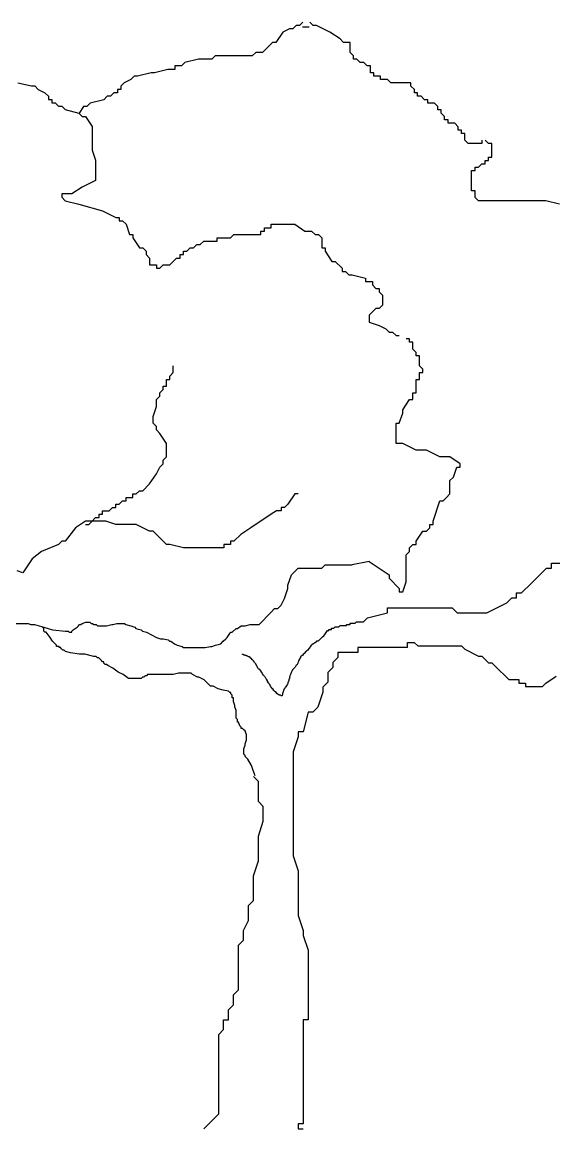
# Model space of a CAD drawing. Extents: x -74 to 94, y -49 to 40.
# Drawn here: x -48.129 to -46.968, y -28.124 to -25.705 of the extents above; entities that cross this region are included whole.
import ezdxf

# ---------------------------------------------------------------- set-up
doc = ezdxf.new("R2010")
doc.units = 0
doc.header["$LTSCALE"] = 100
doc.header["$MEASUREMENT"] = 0
doc.layers.add('P-ARVORE', color=2, linetype='CONTINUOUS')

# ---------------------------------------------------------------- blocks, each defined once
blk = doc.blocks.new('P-1053')
at = {"layer": 'P-ARVORE'}
for p, q in [((1.5849, 4.7906), (1.5553, 4.7464)), ((1.6145, 4.8054), (1.5849, 4.7906)), ((1.6293, 4.8054), (1.6145, 4.8054)), ((1.6437, 4.82), (1.6293, 4.8054)), ((1.6585, 4.82), (1.6437, 4.82)), ((1.6733, 4.8348), (1.6585, 4.82)), ((1.7007, 4.8131), (1.6711, 4.8131)), ((1.7176, 4.82), (1.7028, 4.8348)), ((1.7324, 4.82), (1.7176, 4.82)), ((1.7912, 4.7906), (1.7324, 4.82)), ((1.8356, 4.7612), (1.7912, 4.7906)), ((1.5405, 4.7464), (1.5261, 4.7316)), ((1.5553, 4.7464), (1.5405, 4.7464)), ((1.85, 4.7464), (1.8356, 4.7612)), ((1.8796, 4.7464), (1.85, 4.7464)), ((1.8796, 4.7022), (1.8796, 4.7464)), ((1.4669, 4.7022), (1.4521, 4.6873)), ((1.4965, 4.7022), (1.4669, 4.7022)), ((1.5113, 4.717), (1.4965, 4.7022)), ((1.5261, 4.7316), (1.5113, 4.717)), ((1.8944, 4.6873), (1.8796, 4.7022)), ((1.1575, 4.6579), (1.1427, 4.6434)), ((1.2166, 4.6728), (1.1575, 4.6579)), ((1.2754, 4.6728), (1.2166, 4.6728)), ((1.2902, 4.6873), (1.2754, 4.6728)), ((1.4521, 4.6873), (1.2902, 4.6873)), ((1.8944, 4.6728), (1.8944, 4.6873)), ((1.9091, 4.6728), (1.8944, 4.6728)), ((1.9239, 4.6579), (1.9091, 4.6728)), ((1.9387, 4.6579), (1.9239, 4.6579)), ((1.9535, 4.6434), (1.9387, 4.6579)), ((0.9364, 4.5992), (0.9216, 4.5843)), ((0.9512, 4.5992), (0.9364, 4.5992)), ((1.0103, 4.6137), (0.9512, 4.5992)), ((1.0247, 4.6137), (1.0103, 4.6137)), ((1.0839, 4.6285), (1.0247, 4.6137)), ((1.1135, 4.6285), (1.0839, 4.6285)), ((1.1135, 4.6434), (1.1135, 4.6285)), ((1.1427, 4.6434), (1.1135, 4.6434)), ((1.9679, 4.6434), (1.9535, 4.6434)), ((1.9679, 4.6137), (1.9679, 4.6434)), ((1.9827, 4.6137), (1.9679, 4.6137)), ((1.9827, 4.5992), (1.9827, 4.6137)), ((2.0123, 4.5992), (1.9827, 4.5992)), ((2.0123, 4.5843), (2.0123, 4.5992)), ((0.4289, 4.5703), (0.4881, 4.5558)), ((0.4881, 4.5558), (0.5029, 4.5558)), ((0.5029, 4.5558), (0.5177, 4.5409)), ((0.8924, 4.5695), (0.8776, 4.5549)), ((0.8776, 4.5549), (0.8776, 4.5401)), ((0.9216, 4.5843), (0.8924, 4.5695)), ((2.0419, 4.5843), (2.0123, 4.5843)), ((2.0567, 4.5695), (2.0419, 4.5843)), ((2.145, 4.5695), (2.0567, 4.5695)), ((2.145, 4.5549), (2.145, 4.5695)), ((2.1598, 4.5401), (2.145, 4.5549)), ((0.5177, 4.5409), (0.5469, 4.5261)), ((0.5469, 4.5261), (0.5617, 4.5115)), ((0.5617, 4.5115), (0.5617, 4.4967)), ((0.8184, 4.5107), (0.804, 4.4959)), ((0.8332, 4.5107), (0.8184, 4.5107)), ((0.848, 4.5253), (0.8332, 4.5107)), ((0.8628, 4.5253), (0.848, 4.5253)), ((0.8628, 4.5401), (0.8628, 4.5253)), ((0.8776, 4.5401), (0.8628, 4.5401)), ((2.1598, 4.5253), (2.1598, 4.5401)), ((2.1742, 4.5253), (2.1598, 4.5253)), ((2.1742, 4.5107), (2.1742, 4.5253)), ((2.189, 4.5107), (2.1742, 4.5107)), ((2.2038, 4.4959), (2.189, 4.5107)), ((0.5617, 4.4967), (0.5765, 4.4967)), ((0.5765, 4.4967), (0.5765, 4.4819)), ((0.5765, 4.4819), (0.5913, 4.4819)), ((0.5913, 4.4819), (0.606, 4.4673)), ((0.606, 4.4673), (0.6208, 4.4673)), ((0.6208, 4.4673), (0.6352, 4.4525)), ((0.6352, 4.4525), (0.6944, 4.4376)), ((0.7153, 4.4665), (0.6955, 4.4366)), ((0.7301, 4.4665), (0.7153, 4.4665)), ((0.7448, 4.481), (0.7301, 4.4665)), ((0.804, 4.4959), (0.7448, 4.481)), ((2.2186, 4.4959), (2.2038, 4.4959)), ((2.2186, 4.481), (2.2186, 4.4959)), ((2.2482, 4.481), (2.2186, 4.481)), ((2.263, 4.4665), (2.2482, 4.481)), ((2.263, 4.4517), (2.263, 4.4665)), ((2.2774, 4.4517), (2.263, 4.4517)), ((2.2774, 4.4368), (2.2774, 4.4517)), ((0.6944, 4.4376), (0.7092, 4.4231)), ((0.7092, 4.4231), (0.724, 4.4231)), ((0.724, 4.4231), (0.7532, 4.3789)), ((2.2922, 4.4223), (2.2774, 4.4368)), ((2.2922, 4.4074), (2.2922, 4.4223)), ((2.307, 4.4074), (2.2922, 4.4074)), ((2.307, 4.3926), (2.307, 4.4074)), ((0.7532, 4.3789), (0.7532, 4.2756)), ((2.3366, 4.3926), (2.307, 4.3926)), ((2.3514, 4.378), (2.3366, 4.3926)), ((2.3514, 4.3632), (2.3514, 4.378)), ((2.3661, 4.3632), (2.3514, 4.3632)), ((2.3661, 4.3484), (2.3661, 4.3632)), ((2.3806, 4.3484), (2.3661, 4.3484)), ((2.3806, 4.319), (2.3806, 4.3484)), ((2.3953, 4.3044), (2.3806, 4.319)), ((2.4545, 4.319), (2.4545, 4.3044)), ((2.4837, 4.3044), (2.4693, 4.319)), ((0.7532, 4.2756), (0.768, 4.2314)), ((2.4545, 4.3044), (2.3953, 4.3044)), ((2.4985, 4.3044), (2.4837, 4.3044)), ((2.4985, 4.2454), (2.4985, 4.3044)), ((0.768, 4.2314), (0.768, 4.1429)), ((2.4397, 4.2012), (2.4545, 4.216)), ((2.4545, 4.216), (2.4693, 4.216)), ((2.4693, 4.2305), (2.4837, 4.2305)), ((2.4693, 4.216), (2.4693, 4.2305)), ((2.4837, 4.2454), (2.4985, 4.2454)), ((2.4837, 4.2305), (2.4837, 4.2454)), ((2.4101, 4.1863), (2.4249, 4.1863)), ((2.4101, 4.0979), (2.4101, 4.1863)), ((2.4249, 4.2012), (2.4397, 4.2012)), ((2.4249, 4.1863), (2.4249, 4.2012)), ((0.7092, 4.1135), (0.6648, 4.0841)), ((0.768, 4.1429), (0.7092, 4.1135)), ((0.6648, 4.0841), (0.6208, 4.0841)), ((0.6208, 4.0841), (0.6208, 4.0693)), ((0.6208, 4.0693), (0.6352, 4.0545)), ((2.4249, 4.0979), (2.4101, 4.0979)), ((2.4249, 4.0685), (2.4249, 4.0979)), ((2.4397, 4.0537), (2.4249, 4.0685)), ((0.6352, 4.0545), (0.6944, 4.0399)), ((0.6944, 4.0399), (0.7976, 4.0103)), ((2.7344, 4.0537), (2.4397, 4.0537)), ((2.7932, 4.0391), (2.7344, 4.0537)), ((0.7976, 4.0103), (0.8563, 3.9809)), ((0.8563, 3.9809), (0.8711, 3.9809)), ((0.8711, 3.9809), (0.8711, 3.966)), ((0.8711, 3.966), (0.8859, 3.966)), ((0.8859, 3.966), (0.9007, 3.9515)), ((0.9007, 3.9515), (0.9155, 3.9073)), ((1.4901, 3.9073), (1.4901, 3.9218)), ((1.4901, 3.9218), (1.5049, 3.9218)), ((1.5049, 3.9218), (1.5049, 3.9366)), ((1.5049, 3.9366), (1.5344, 3.9366)), ((1.5344, 3.9366), (1.5344, 3.9515)), ((1.5344, 3.9515), (1.6376, 3.9515)), ((1.6376, 3.9515), (1.6816, 3.9218)), ((1.6816, 3.9218), (1.7112, 3.9218)), ((1.7112, 3.9218), (1.726, 3.9073)), ((0.9155, 3.9073), (0.9303, 3.9073)), ((0.9303, 3.9073), (0.9303, 3.8924)), ((0.9303, 3.8924), (0.9595, 3.8482)), ((1.225, 3.863), (1.2398, 3.8779)), ((1.2398, 3.8779), (1.2986, 3.8779)), ((1.2986, 3.8779), (1.2986, 3.8924)), ((1.2986, 3.8924), (1.3577, 3.8924)), ((1.3577, 3.8924), (1.3721, 3.9073)), ((1.3721, 3.9073), (1.4901, 3.9073)), ((1.726, 3.9073), (1.7408, 3.9073)), ((1.7408, 3.9073), (1.7555, 3.8924)), ((1.7555, 3.8924), (1.7555, 3.8482)), ((0.9595, 3.8482), (0.9743, 3.8482)), ((0.9743, 3.8482), (0.9891, 3.8336)), ((0.9891, 3.8336), (0.9891, 3.8188)), ((1.1514, 3.8188), (1.1514, 3.8336)), ((1.1514, 3.8336), (1.1658, 3.8336)), ((1.1658, 3.8336), (1.1806, 3.8482)), ((1.1806, 3.8482), (1.1954, 3.8482)), ((1.1954, 3.8482), (1.2102, 3.863)), ((1.2102, 3.863), (1.225, 3.863)), ((1.7555, 3.8482), (1.7703, 3.8482)), ((1.7703, 3.8482), (1.7703, 3.8336)), ((1.7703, 3.8336), (1.7995, 3.7894)), ((0.9891, 3.8188), (1.0039, 3.804)), ((1.0039, 3.804), (1.0039, 3.7746)), ((1.0039, 3.7746), (1.0335, 3.7746)), ((1.0335, 3.7746), (1.0335, 3.7598)), ((1.0482, 3.7598), (1.0627, 3.7746)), ((1.0627, 3.7746), (1.0922, 3.7746)), ((1.0922, 3.7746), (1.107, 3.7894)), ((1.107, 3.7894), (1.1218, 3.804)), ((1.1218, 3.804), (1.1366, 3.804)), ((1.1366, 3.804), (1.1366, 3.8188)), ((1.1366, 3.8188), (1.1514, 3.8188)), ((1.7995, 3.7894), (1.8143, 3.7894)), ((1.8143, 3.7894), (1.8439, 3.7598)), ((1.0335, 3.7598), (1.0482, 3.7598)), ((1.8439, 3.7598), (1.8439, 3.7452)), ((1.8439, 3.7452), (1.8587, 3.7452)), ((1.8587, 3.7452), (1.8735, 3.7304)), ((1.8735, 3.7304), (1.8879, 3.7304)), ((1.8879, 3.7304), (1.9471, 3.7155)), ((1.9471, 3.7155), (1.9471, 3.701)), ((1.9471, 3.701), (1.9767, 3.701)), ((1.9767, 3.701), (1.9767, 3.6861)), ((1.9767, 3.6861), (1.9911, 3.6713)), ((1.9911, 3.6713), (2.0059, 3.6713)), ((2.0059, 3.6713), (2.0059, 3.6567)), ((2.0059, 3.6567), (2.0206, 3.6419)), ((2.0206, 3.6419), (2.0206, 3.5977)), ((1.9911, 3.5829), (1.9767, 3.5683)), ((2.0059, 3.5829), (1.9911, 3.5829)), ((2.0206, 3.5977), (2.0059, 3.5829)), ((1.9767, 3.5683), (1.9619, 3.5535)), ((1.9619, 3.5535), (1.9619, 3.5241)), ((1.9619, 3.5241), (2.0059, 3.5092)), ((2.0059, 3.5092), (2.0354, 3.4947)), ((2.0354, 3.4947), (2.0502, 3.4799)), ((2.0502, 3.4799), (2.065, 3.4799)), ((2.065, 3.4799), (2.0798, 3.465)), ((2.0798, 3.465), (2.0942, 3.465)), ((2.1386, 3.4505), (2.1238, 3.4505)), ((2.1386, 3.4356), (2.1386, 3.4505)), ((2.1534, 3.4356), (2.1386, 3.4356)), ((2.1534, 3.4062), (2.1534, 3.4356)), ((2.1682, 3.3914), (2.1534, 3.4062)), ((2.1682, 3.3766), (2.1682, 3.3914)), ((2.183, 3.3766), (2.1682, 3.3766)), ((2.183, 3.3324), (2.183, 3.3766)), ((1.0922, 3.2881), (1.107, 3.303)), ((1.107, 3.303), (1.107, 3.3324)), ((2.1974, 3.3178), (2.183, 3.3324)), ((2.183, 3.2736), (2.183, 3.303)), ((2.183, 3.303), (2.1974, 3.303)), ((2.1974, 3.303), (2.1974, 3.3178)), ((1.0627, 3.2294), (1.0627, 3.2439)), ((1.0627, 3.2439), (1.0774, 3.2439)), ((1.0774, 3.2439), (1.0774, 3.2736)), ((1.0774, 3.2736), (1.0922, 3.2736)), ((1.0922, 3.2736), (1.0922, 3.2881)), ((2.1682, 3.2145), (2.1682, 3.2736)), ((2.1682, 3.2736), (2.183, 3.2736)), ((1.0335, 3.1851), (1.0482, 3.1997)), ((1.0482, 3.2145), (1.0627, 3.2294)), ((1.0482, 3.1997), (1.0482, 3.2145)), ((2.1534, 3.1851), (2.1534, 3.2145)), ((2.1534, 3.2145), (2.1682, 3.2145)), ((1.0187, 3.1115), (1.0335, 3.1557)), ((1.0335, 3.1557), (1.0335, 3.1851)), ((2.109, 3.1409), (2.1386, 3.1851)), ((2.1386, 3.1851), (2.1534, 3.1851)), ((1.0187, 3.0819), (1.0187, 3.1115)), ((2.0942, 3.0819), (2.109, 3.1261)), ((2.109, 3.1261), (2.109, 3.1409)), ((1.0335, 3.0673), (1.0187, 3.0819)), ((1.0335, 3.0525), (1.0335, 3.0673)), ((1.0482, 3.0376), (1.0335, 3.0525)), ((2.0798, 2.9934), (2.0798, 3.0819)), ((2.0798, 3.0819), (2.0942, 3.0819)), ((1.0774, 2.9934), (1.0482, 3.0376)), ((1.0774, 2.9346), (1.0774, 2.9934)), ((2.109, 2.9934), (2.0798, 2.9934)), ((2.1682, 2.964), (2.109, 2.9934)), ((2.2122, 2.964), (2.1682, 2.964)), ((2.2713, 2.9346), (2.2122, 2.964)), ((1.0482, 2.8904), (1.0627, 2.905)), ((1.0627, 2.9198), (1.0774, 2.9346)), ((1.0627, 2.905), (1.0627, 2.9198)), ((2.3153, 2.9346), (2.2713, 2.9346)), ((2.3597, 2.905), (2.3153, 2.9346)), ((2.3597, 2.8904), (2.3597, 2.905)), ((1.0039, 2.8168), (1.0335, 2.8607)), ((1.0335, 2.8607), (1.0482, 2.8904)), ((2.3301, 2.8462), (2.3449, 2.8904)), ((2.3449, 2.8904), (2.3597, 2.8904)), ((0.9743, 2.7871), (1.0039, 2.8168)), ((2.3153, 2.8313), (2.3301, 2.8462)), ((2.3153, 2.7726), (2.3153, 2.8313)), ((0.9007, 2.7429), (0.9007, 2.7577)), ((0.9007, 2.7577), (0.9303, 2.7577)), ((0.9303, 2.7577), (0.9303, 2.7726)), ((0.9303, 2.7726), (0.9447, 2.7726)), ((0.9447, 2.7726), (0.9595, 2.7871)), ((0.9595, 2.7871), (0.9743, 2.7871)), ((1.6376, 2.7726), (1.608, 2.7283)), ((1.6524, 2.7726), (1.6376, 2.7726)), ((2.2861, 2.7429), (2.3005, 2.7577)), ((2.3005, 2.7577), (2.3153, 2.7726)), ((0.8271, 2.6987), (0.8416, 2.7135)), ((0.8416, 2.7135), (0.8563, 2.7135)), ((0.8563, 2.7135), (0.8563, 2.7283)), ((0.8563, 2.7283), (0.8711, 2.7283)), ((0.8711, 2.7283), (0.8859, 2.7429)), ((0.8859, 2.7429), (0.9007, 2.7429)), ((1.5932, 2.7135), (1.5784, 2.7135)), ((1.5784, 2.7135), (1.5784, 2.6987)), ((1.608, 2.7283), (1.5932, 2.7135)), ((2.2417, 2.6545), (2.2713, 2.7429)), ((2.2713, 2.7429), (2.2861, 2.7429)), ((0.7532, 2.6545), (0.768, 2.6693)), ((0.768, 2.6693), (0.7828, 2.6693)), ((0.7828, 2.6693), (0.7828, 2.6841)), ((0.7828, 2.6841), (0.7976, 2.6841)), ((0.7976, 2.6841), (0.7976, 2.6987)), ((0.7976, 2.6987), (0.8271, 2.6987)), ((1.5344, 2.6841), (1.4461, 2.6251)), ((1.5573, 2.6987), (1.5344, 2.6841)), ((1.5784, 2.6987), (1.5573, 2.6987)), ((0.6796, 2.6251), (0.6352, 2.566)), ((0.724, 2.6545), (0.6796, 2.6251)), ((0.8124, 2.6545), (0.724, 2.6545)), ((0.724, 2.6399), (0.7384, 2.6399)), ((0.7384, 2.6399), (0.7532, 2.6545)), ((0.8563, 2.6399), (0.8124, 2.6545)), ((0.9447, 2.6399), (0.8563, 2.6399)), ((1.0039, 2.6102), (0.9447, 2.6399)), ((1.4461, 2.6251), (1.4017, 2.5957)), ((2.2122, 2.6102), (2.227, 2.6251)), ((2.227, 2.6251), (2.227, 2.6399)), ((2.227, 2.6399), (2.2417, 2.6399)), ((2.2417, 2.6399), (2.2417, 2.6545)), ((0.6208, 2.566), (0.606, 2.5515)), ((0.6352, 2.566), (0.6208, 2.566)), ((1.0187, 2.6102), (1.0039, 2.6102)), ((1.0627, 2.566), (1.0187, 2.6102)), ((1.0774, 2.5515), (1.0627, 2.566)), ((1.3721, 2.566), (1.3577, 2.566)), ((1.3577, 2.566), (1.3577, 2.5515)), ((1.4017, 2.5957), (1.3721, 2.566)), ((2.1682, 2.566), (2.1974, 2.6102)), ((2.1682, 2.5515), (2.1682, 2.566)), ((2.1974, 2.6102), (2.2122, 2.6102)), ((0.5321, 2.5218), (0.4911, 2.4899)), ((0.606, 2.5515), (0.5321, 2.5218)), ((1.0922, 2.5515), (1.0774, 2.5515)), ((1.1514, 2.5366), (1.0922, 2.5515)), ((1.3281, 2.5366), (1.1514, 2.5366)), ((1.3577, 2.5515), (1.3281, 2.5515)), ((1.3281, 2.5515), (1.3281, 2.5366)), ((2.1238, 2.5072), (2.1386, 2.5218)), ((2.1386, 2.5366), (2.1534, 2.5515)), ((2.1386, 2.5218), (2.1386, 2.5366)), ((2.1534, 2.5515), (2.1682, 2.5515)), ((0.4911, 2.4899), (0.4504, 2.4274)), ((1.9619, 2.4776), (1.8879, 2.463)), ((1.9619, 2.4776), (2.0502, 2.4188)), ((2.1238, 2.3894), (2.1238, 2.5072)), ((2.7583, 2.4485), (2.7583, 2.4702)), ((2.7583, 2.4702), (2.8015, 2.4702)), ((0.4504, 2.4274), (0.4254, 2.4367)), ((1.608, 2.3747), (1.6227, 2.4188)), ((1.6227, 2.4188), (1.6521, 2.4483)), ((1.6521, 2.4483), (1.7554, 2.4483)), ((1.7554, 2.4483), (1.7701, 2.463)), ((1.7701, 2.463), (1.8879, 2.463)), ((2.0502, 2.4188), (2.0502, 2.404)), ((2.6714, 2.3834), (2.7367, 2.4485)), ((2.7367, 2.4485), (2.7583, 2.4485)), ((1.608, 2.36), (1.608, 2.3747)), ((2.0502, 2.404), (2.0942, 2.3597)), ((2.109, 2.3452), (2.1238, 2.3894)), ((2.6282, 2.34), (2.6714, 2.3834)), ((1.5933, 2.3158), (1.608, 2.36)), ((2.0942, 2.3597), (2.0942, 2.3452)), ((2.0942, 2.3452), (2.109, 2.3452)), ((2.6066, 2.3183), (2.6066, 2.34)), ((2.6066, 2.34), (2.6282, 2.34)), ((1.5637, 2.2715), (1.5784, 2.2863)), ((1.5784, 2.2863), (1.5933, 2.3158)), ((2.0426, 2.2532), (2.0426, 2.2749)), ((2.0426, 2.2749), (2.3244, 2.2749)), ((2.3244, 2.2749), (2.3464, 2.2532)), ((2.4765, 2.2532), (2.563, 2.2966)), ((2.563, 2.2966), (2.585, 2.3183)), ((2.585, 2.3183), (2.6066, 2.3183)), ((1.5343, 2.2568), (1.4821, 2.2018)), ((1.5343, 2.2568), (1.549, 2.2715)), ((1.549, 2.2715), (1.5637, 2.2715)), ((1.9383, 2.2142), (1.9558, 2.2317)), ((1.9558, 2.2317), (2.0426, 2.2532)), ((2.3464, 2.2532), (2.4765, 2.2532)), ((0.3956, 2.2073), (0.4741, 2.2073)), ((0.4741, 2.2073), (0.4851, 2.2018)), ((0.4851, 2.2018), (0.5017, 2.2018)), ((0.5017, 2.2018), (0.5412, 2.1905)), ((0.5412, 2.1848), (0.5333, 2.1928)), ((0.5412, 2.1905), (0.5803, 2.1793)), ((0.5412, 2.1738), (0.5412, 2.1848)), ((0.5803, 2.1793), (0.6364, 2.1738)), ((0.6644, 2.1738), (0.6701, 2.1793)), ((0.6701, 2.1793), (0.6868, 2.1905)), ((0.6868, 2.1905), (0.6925, 2.196)), ((0.6925, 2.196), (0.6978, 2.2018)), ((0.6978, 2.2018), (0.7035, 2.2018)), ((0.7035, 2.2018), (0.7092, 2.2073)), ((0.7092, 2.2073), (0.7259, 2.2128)), ((0.7259, 2.2128), (0.743, 2.2128)), ((0.743, 2.2128), (0.7483, 2.2073)), ((0.7483, 2.2073), (0.7539, 2.2073)), ((0.7539, 2.2073), (0.7596, 2.2018)), ((0.7596, 2.2018), (0.7706, 2.2018)), ((0.7706, 2.2018), (0.7763, 2.196)), ((0.7763, 2.196), (0.8158, 2.196)), ((0.8158, 2.196), (0.8381, 2.2018)), ((0.8381, 2.2018), (0.8438, 2.2018)), ((0.8438, 2.2018), (0.8605, 2.2073)), ((0.8605, 2.2073), (0.8939, 2.2073)), ((0.8939, 2.2073), (0.8996, 2.2018)), ((0.8996, 2.2018), (0.922, 2.196)), ((0.922, 2.196), (0.939, 2.1905)), ((0.939, 2.1905), (0.9443, 2.1848)), ((0.9443, 2.1848), (0.9667, 2.1793)), ((0.9667, 2.1793), (0.9724, 2.1738)), ((1.3645, 2.168), (1.3816, 2.1848)), ((1.3816, 2.1848), (1.3869, 2.1848)), ((1.3869, 2.1848), (1.404, 2.196)), ((1.404, 2.196), (1.4207, 2.196)), ((1.4207, 2.196), (1.443, 2.2018)), ((1.443, 2.2018), (1.4821, 2.2018)), ((1.7859, 2.1754), (1.7859, 2.1809)), ((1.7859, 2.1809), (1.7973, 2.1809)), ((1.7973, 2.1809), (1.7973, 2.1864)), ((1.7973, 2.1864), (1.8083, 2.1864)), ((1.8083, 2.1864), (1.8136, 2.1919)), ((1.8136, 2.1919), (1.8303, 2.1919)), ((1.8303, 2.1919), (1.8359, 2.1974)), ((1.8359, 2.1974), (1.8633, 2.1974)), ((1.8633, 2.1974), (1.8633, 2.2029)), ((1.8633, 2.2029), (1.8799, 2.2029)), ((1.8799, 2.2029), (1.8799, 2.2087)), ((1.8799, 2.2087), (1.9019, 2.2087)), ((1.9019, 2.2087), (1.9076, 2.2142)), ((1.9076, 2.2142), (1.9383, 2.2142)), ((0.5469, 2.168), (0.5412, 2.1738)), ((0.5522, 2.168), (0.5469, 2.168)), ((0.5693, 2.1458), (0.5522, 2.168)), ((0.5803, 2.1287), (0.5693, 2.1458)), ((0.5973, 2.112), (0.5803, 2.1287)), ((0.6364, 2.1738), (0.6478, 2.1738)), ((0.6478, 2.1738), (0.6531, 2.168)), ((0.6531, 2.168), (0.6644, 2.168)), ((0.6644, 2.168), (0.6644, 2.1738)), ((0.9724, 2.1738), (0.9895, 2.168)), ((0.9895, 2.168), (1.0118, 2.1567)), ((1.0118, 2.1567), (1.0342, 2.1458)), ((1.0342, 2.1458), (1.0509, 2.14)), ((1.0509, 2.14), (1.0623, 2.14)), ((1.0623, 2.14), (1.0847, 2.1345)), ((1.0847, 2.1345), (1.09, 2.1287)), ((1.09, 2.1287), (1.0957, 2.1287)), ((1.0957, 2.1287), (1.1127, 2.1177)), ((1.3141, 2.1177), (1.3255, 2.1287)), ((1.3255, 2.1287), (1.3365, 2.14)), ((1.3365, 2.14), (1.3422, 2.1458)), ((1.3422, 2.1458), (1.3535, 2.1625)), ((1.3535, 2.1625), (1.3589, 2.168)), ((1.3589, 2.168), (1.3645, 2.168)), ((1.7329, 2.1288), (1.7267, 2.1223)), ((1.7353, 2.1288), (1.7329, 2.1288)), ((1.7362, 2.1312), (1.7419, 2.1312)), ((1.7419, 2.1312), (1.7586, 2.1477)), ((1.7586, 2.1477), (1.7639, 2.1532)), ((1.7639, 2.1532), (1.7696, 2.1589)), ((1.7696, 2.1589), (1.7806, 2.1754)), ((1.7806, 2.1754), (1.7859, 2.1754)), ((0.5973, 2.1065), (0.5973, 2.112)), ((0.6083, 2.1065), (0.5973, 2.1065)), ((0.6083, 2.101), (0.6083, 2.1065)), ((0.614, 2.101), (0.6083, 2.101)), ((0.6197, 2.0952), (0.614, 2.101)), ((0.625, 2.0897), (0.6197, 2.0952)), ((0.6307, 2.0897), (0.625, 2.0897)), ((0.6364, 2.084), (0.6307, 2.0897)), ((0.6588, 2.0785), (0.6364, 2.084)), ((1.1127, 2.1177), (1.1237, 2.112)), ((1.1237, 2.112), (1.1461, 2.1065)), ((1.1461, 2.1065), (1.1518, 2.101)), ((1.1518, 2.101), (1.247, 2.101)), ((1.247, 2.101), (1.2693, 2.1065)), ((1.2693, 2.1065), (1.275, 2.1065)), ((1.275, 2.1065), (1.2917, 2.112)), ((1.2917, 2.112), (1.3141, 2.1177)), ((1.6864, 2.0841), (1.6802, 2.0776)), ((1.6883, 2.086), (1.6864, 2.0841)), ((1.6906, 2.0883), (1.6883, 2.086)), ((1.6926, 2.0883), (1.6906, 2.0883)), ((1.6949, 2.0905), (1.6926, 2.0905)), ((1.6926, 2.0905), (1.6926, 2.0883)), ((1.6992, 2.0967), (1.6949, 2.0905)), ((1.7011, 2.099), (1.6992, 2.0967)), ((1.7054, 2.1051), (1.7011, 2.099)), ((1.7097, 2.1116), (1.7054, 2.1051)), ((1.712, 2.1139), (1.7097, 2.1116)), ((1.7139, 2.1158), (1.712, 2.1139)), ((1.7163, 2.1158), (1.7139, 2.1158)), ((1.7182, 2.1181), (1.7163, 2.1158)), ((1.7201, 2.1181), (1.7182, 2.1181)), ((1.7225, 2.12), (1.7201, 2.1181)), ((1.7244, 2.1223), (1.7225, 2.12)), ((1.7267, 2.1223), (1.7244, 2.1223)), ((2.1295, 2.1015), (1.9126, 2.1015)), ((1.9126, 2.1015), (1.9126, 2.0798)), ((2.1295, 2.1015), (2.1302, 2.1234)), ((2.1302, 2.1234), (2.1596, 2.1234)), ((2.1596, 2.1234), (2.1743, 2.1087)), ((2.1743, 2.1087), (2.366, 2.1087)), ((2.366, 2.1087), (2.3807, 2.0939)), ((2.3807, 2.0939), (2.4397, 2.0644)), ((0.6978, 2.073), (0.6588, 2.0785)), ((0.7206, 2.073), (0.6978, 2.073)), ((0.7596, 2.0617), (0.7206, 2.073)), ((0.7706, 2.0617), (0.7596, 2.0617)), ((0.7763, 2.0559), (0.7706, 2.0617)), ((0.782, 2.0559), (0.7763, 2.0559)), ((0.7934, 2.045), (0.782, 2.0559)), ((0.7987, 2.0392), (0.7934, 2.045)), ((0.8044, 2.0392), (0.7987, 2.0392)), ((0.8044, 2.0337), (0.8044, 2.0392)), ((0.8101, 2.0279), (0.8044, 2.0337)), ((1.41, 2.0714), (1.41, 2.0734)), ((1.4124, 2.0714), (1.41, 2.0714)), ((1.4143, 2.0692), (1.4124, 2.0714)), ((1.4166, 2.0692), (1.4143, 2.0692)), ((1.4186, 2.0669), (1.4166, 2.0692)), ((1.4252, 2.0669), (1.4186, 2.0669)), ((1.4252, 2.0649), (1.4252, 2.0669)), ((1.4294, 2.0649), (1.4252, 2.0649)), ((1.4314, 2.0627), (1.4294, 2.0649)), ((1.4337, 2.0627), (1.4314, 2.0627)), ((1.4337, 2.0607), (1.4337, 2.0627)), ((1.438, 2.0607), (1.4337, 2.0607)), ((1.4422, 2.0585), (1.438, 2.0607)), ((1.4422, 2.0565), (1.4422, 2.0585)), ((1.4485, 2.052), (1.4422, 2.0565)), ((1.4504, 2.05), (1.4485, 2.052)), ((1.4504, 2.0478), (1.4504, 2.05)), ((1.4527, 2.0478), (1.4504, 2.0478)), ((1.4527, 2.0458), (1.4527, 2.0478)), ((1.4547, 2.0458), (1.4527, 2.0458)), ((1.457, 2.0436), (1.4547, 2.0458)), ((1.4613, 2.0374), (1.457, 2.0436)), ((1.4632, 2.0352), (1.4613, 2.0374)), ((1.4675, 2.0309), (1.4632, 2.0352)), ((1.6503, 2.0329), (1.646, 2.0245)), ((1.6522, 2.0374), (1.6503, 2.0352)), ((1.6503, 2.0352), (1.6503, 2.0329)), ((1.6545, 2.0436), (1.6522, 2.0374)), ((1.6588, 2.05), (1.6545, 2.0436)), ((1.6631, 2.0585), (1.6588, 2.052)), ((1.6588, 2.052), (1.6588, 2.05)), ((1.6693, 2.0669), (1.6631, 2.0607)), ((1.6631, 2.0607), (1.6631, 2.0585)), ((1.6716, 2.0669), (1.6693, 2.0669)), ((1.6759, 2.0734), (1.6716, 2.0669)), ((1.6802, 2.0756), (1.6759, 2.0734)), ((1.6802, 2.0776), (1.6802, 2.0756)), ((1.8257, 2.0581), (1.8041, 2.0364)), ((1.8041, 2.0364), (1.8041, 2.0147)), ((1.9126, 2.0798), (1.8257, 2.0798)), ((1.8257, 2.0798), (1.8257, 2.0581)), ((2.4397, 2.0644), (2.4544, 2.0644)), ((2.4544, 2.0644), (2.4838, 2.0349)), ((2.4838, 2.0349), (2.4985, 2.0349)), ((2.4985, 2.0349), (2.5134, 2.0202)), ((0.8158, 2.0279), (0.8101, 2.0279)), ((0.8211, 2.0224), (0.8158, 2.0279)), ((0.8438, 2.0112), (0.8211, 2.0224)), ((0.8662, 1.9944), (0.8438, 2.0112)), ((0.8886, 1.9832), (0.8662, 1.9944)), ((1.1294, 1.9889), (1.107, 1.9832)), ((1.1855, 1.9889), (1.1294, 1.9889)), ((1.1908, 1.9832), (1.1855, 1.9889)), ((1.4717, 2.0203), (1.4675, 2.0309)), ((1.4741, 2.0183), (1.4717, 2.0203)), ((1.476, 2.0118), (1.4741, 2.0183)), ((1.4783, 2.0096), (1.476, 2.0118)), ((1.4803, 2.0076), (1.4783, 2.0096)), ((1.4826, 2.0076), (1.4803, 2.0076)), ((1.4845, 2.0054), (1.4826, 2.0076)), ((1.4888, 1.9992), (1.4845, 2.0054)), ((1.4931, 1.9927), (1.4888, 1.9992)), ((1.495, 1.9905), (1.4931, 1.9927)), ((1.4974, 1.9862), (1.495, 1.9905)), ((1.5016, 1.9801), (1.4974, 1.9862)), ((1.6185, 1.9843), (1.6161, 1.9778)), ((1.6227, 1.9947), (1.6185, 1.9843)), ((1.6247, 1.9969), (1.6227, 1.9947)), ((1.627, 2.0034), (1.6247, 1.9969)), ((1.6332, 2.0096), (1.627, 2.0034)), ((1.6398, 2.016), (1.6332, 2.0096)), ((1.6437, 2.0245), (1.6398, 2.016)), ((1.646, 2.0245), (1.6437, 2.0245)), ((1.8041, 2.0147), (1.7825, 1.993)), ((1.7825, 1.993), (1.7825, 1.9496)), ((2.5134, 2.0202), (2.5722, 1.9612)), ((0.911, 1.9664), (0.8886, 1.9832)), ((0.9667, 1.9664), (0.911, 1.9664)), ((0.9724, 1.9719), (0.9667, 1.9664)), ((0.9781, 1.9719), (0.9724, 1.9719)), ((0.9838, 1.9777), (0.9781, 1.9719)), ((0.9895, 1.9777), (0.9838, 1.9777)), ((0.9948, 1.9832), (0.9895, 1.9777)), ((1.107, 1.9832), (0.9948, 1.9832)), ((1.2132, 1.9719), (1.1908, 1.9832)), ((1.2189, 1.9719), (1.2132, 1.9719)), ((1.2413, 1.9609), (1.2189, 1.9719)), ((1.2584, 1.9439), (1.2413, 1.9609)), ((1.2637, 1.9384), (1.2584, 1.9439)), ((1.2693, 1.9329), (1.2637, 1.9384)), ((1.5036, 1.9778), (1.5016, 1.9801)), ((1.5059, 1.9756), (1.5036, 1.9778)), ((1.5102, 1.9713), (1.5059, 1.9756)), ((1.5121, 1.9652), (1.5102, 1.9713)), ((1.5144, 1.9629), (1.5121, 1.9652)), ((1.5187, 1.9564), (1.5144, 1.9629)), ((1.5187, 1.9545), (1.5187, 1.9564)), ((1.523, 1.948), (1.5187, 1.9545)), ((1.523, 1.946), (1.523, 1.948)), ((1.5249, 1.9438), (1.523, 1.946)), ((1.5292, 1.9396), (1.5249, 1.9438)), ((1.5311, 1.9331), (1.5292, 1.9396)), ((1.6056, 1.9418), (1.5971, 1.9289)), ((1.6076, 1.9438), (1.6056, 1.9418)), ((1.6099, 1.9545), (1.6076, 1.948)), ((1.6076, 1.948), (1.6076, 1.9438)), ((1.6119, 1.9564), (1.6099, 1.9545)), ((1.6142, 1.9652), (1.6119, 1.9629)), ((1.6119, 1.9629), (1.6119, 1.9564)), ((1.6161, 1.9778), (1.6142, 1.9713)), ((1.6142, 1.9713), (1.6142, 1.9652)), ((1.7825, 1.9496), (1.7609, 1.9279)), ((2.5722, 1.9612), (2.6165, 1.9612)), ((2.6165, 1.9612), (2.6165, 1.9465)), ((2.6165, 1.9465), (2.6459, 1.9465)), ((2.6459, 1.9465), (2.6459, 1.9317)), ((2.7196, 1.9317), (2.7343, 1.9465)), ((2.7343, 1.9465), (2.7786, 1.976)), ((1.2807, 1.9329), (1.2693, 1.9329)), ((1.3031, 1.9216), (1.2807, 1.9329)), ((1.3255, 1.9159), (1.3031, 1.9216)), ((1.3479, 1.9104), (1.3255, 1.9159)), ((1.3535, 1.9049), (1.3479, 1.9104)), ((1.3589, 1.9049), (1.3535, 1.9049)), ((1.3589, 1.8991), (1.3589, 1.9049)), ((1.3645, 1.8936), (1.3589, 1.8991)), ((1.3645, 1.8823), (1.3645, 1.8936)), ((1.5354, 1.9269), (1.5311, 1.9331)), ((1.5397, 1.9205), (1.5354, 1.9269)), ((1.542, 1.9205), (1.5397, 1.9205)), ((1.5463, 1.914), (1.542, 1.9205)), ((1.5482, 1.912), (1.5463, 1.914)), ((1.5505, 1.9098), (1.5482, 1.912)), ((1.5525, 1.9078), (1.5505, 1.9098)), ((1.5548, 1.9078), (1.5525, 1.9078)), ((1.5591, 1.9013), (1.5548, 1.9078)), ((1.5672, 1.8949), (1.5591, 1.9013)), ((1.5695, 1.8949), (1.5672, 1.8949)), ((1.5715, 1.8929), (1.5695, 1.8949)), ((1.5758, 1.8929), (1.5715, 1.8929)), ((1.5781, 1.8907), (1.5758, 1.8929)), ((1.5824, 1.8907), (1.5781, 1.8907)), ((1.5843, 1.8949), (1.5824, 1.8949)), ((1.5824, 1.8949), (1.5824, 1.8907)), ((1.5866, 1.9078), (1.5843, 1.9013)), ((1.5843, 1.9013), (1.5843, 1.8949)), ((1.5886, 1.912), (1.5866, 1.9098)), ((1.5866, 1.9098), (1.5866, 1.9078)), ((1.5909, 1.9205), (1.5886, 1.912)), ((1.5928, 1.9205), (1.5909, 1.9205)), ((1.5952, 1.9269), (1.5928, 1.9205)), ((1.5971, 1.9289), (1.5952, 1.9269)), ((1.7609, 1.9062), (1.7389, 1.8411)), ((1.7609, 1.9279), (1.7609, 1.9062)), ((2.6459, 1.9317), (2.7196, 1.9317)), ((1.3702, 1.8823), (1.3645, 1.8823)), ((1.3702, 1.8656), (1.3702, 1.8823)), ((1.3759, 1.8488), (1.3702, 1.8656)), ((1.3759, 1.8431), (1.3759, 1.8488)), ((1.3816, 1.8263), (1.3759, 1.8431)), ((1.7389, 1.8411), (1.7172, 1.8194)), ((1.3816, 1.7928), (1.3816, 1.8263)), ((1.3869, 1.787), (1.3816, 1.7928)), ((1.6956, 1.8194), (1.674, 1.7329)), ((1.7172, 1.8194), (1.6956, 1.8194)), ((1.3869, 1.776), (1.3869, 1.787)), ((1.3926, 1.776), (1.3869, 1.776)), ((1.3983, 1.759), (1.3926, 1.776)), ((1.404, 1.7535), (1.3983, 1.759)), ((1.404, 1.748), (1.404, 1.7535)), ((1.4093, 1.748), (1.404, 1.748)), ((1.415, 1.7423), (1.4093, 1.748)), ((1.4207, 1.7368), (1.415, 1.7423)), ((1.4264, 1.72), (1.4207, 1.7368)), ((1.4207, 1.6807), (1.4264, 1.6975)), ((1.4264, 1.6975), (1.4264, 1.72)), ((1.6524, 1.7112), (1.6304, 1.6461)), ((1.674, 1.7329), (1.6524, 1.7329)), ((1.6524, 1.7329), (1.6524, 1.7112)), ((1.415, 1.6582), (1.4207, 1.675)), ((1.415, 1.636), (1.415, 1.6582)), ((1.4207, 1.675), (1.4207, 1.6807)), ((1.6304, 1.6461), (1.6304, 1.1907)), ((1.4207, 1.6302), (1.415, 1.636)), ((1.4207, 1.6247), (1.4207, 1.6302)), ((1.4264, 1.6192), (1.4207, 1.6247)), ((1.432, 1.6134), (1.4264, 1.6192)), ((1.4487, 1.5854), (1.432, 1.6134)), ((1.4544, 1.5687), (1.4487, 1.5854)), ((1.4597, 1.5519), (1.4544, 1.5687)), ((1.4654, 1.5407), (1.4597, 1.5519)), ((1.4787, 1.5159), (1.4571, 1.5376)), ((1.4787, 1.4291), (1.4787, 1.5159)), ((1.5003, 1.4074), (1.4787, 1.4291)), ((1.5003, 1.3423), (1.5003, 1.4074)), ((1.4787, 1.2775), (1.5003, 1.3423)), ((1.4787, 1.169), (1.4787, 1.2775)), ((1.4571, 1.1039), (1.4787, 1.169)), ((1.6304, 1.1907), (1.6524, 1.1256)), ((1.6524, 1.1256), (1.6524, 0.9303)), ((1.4571, 0.9954), (1.4571, 1.1039)), ((1.4355, 0.9737), (1.4571, 0.9954)), ((1.4355, 0.9086), (1.4355, 0.9737)), ((1.6524, 0.9303), (1.674, 0.8652)), ((1.4138, 0.8652), (1.4355, 0.9086)), ((1.4138, 0.8221), (1.4138, 0.8652)), ((1.674, 0.8652), (1.674, 0.8435)), ((1.674, 0.8435), (1.6956, 0.7787)), ((1.3918, 0.8004), (1.4138, 0.8221)), ((1.3918, 0.6051), (1.3918, 0.8004)), ((1.6956, 0.7787), (1.6956, 0.4749)), ((1.3702, 0.5834), (1.3918, 0.6051)), ((1.3702, 0.54), (1.3702, 0.5834)), ((1.3486, 0.5183), (1.3702, 0.54)), ((1.3486, 0.4749), (1.3486, 0.5183)), ((1.327, 0.4315), (1.327, 0.4749)), ((1.327, 0.4749), (1.3486, 0.4749)), ((1.6956, 0.4749), (1.674, 0.4749)), ((1.674, 0.4749), (1.674, 0.0195)), ((1.3054, 0.4098), (1.327, 0.4315)), ((1.3054, 0.0629), (1.3054, 0.4098)), ((1.2405, -0.0022), (1.3054, 0.0629)), ((1.674, 0.0195), (1.6524, 0.0195)), ((1.6524, 0.0195), (1.6524, -0.0022)), ((1.6524, -0.0022), (1.674, -0.0022))]:
    blk.add_line(p, q, dxfattribs=at)

msp = doc.modelspace()

# ---------------------------------------------------------------- block references
at = {"layer": 'P-ARVORE', "linetype": 'CONTINUOUS', "xscale": 0.5, "yscale": 0.5, "zscale": 0.5}
msp.add_blockref('P-1053', (-48.3529, -28.1226), dxfattribs=at)

doc.saveas('drawing.dxf')
